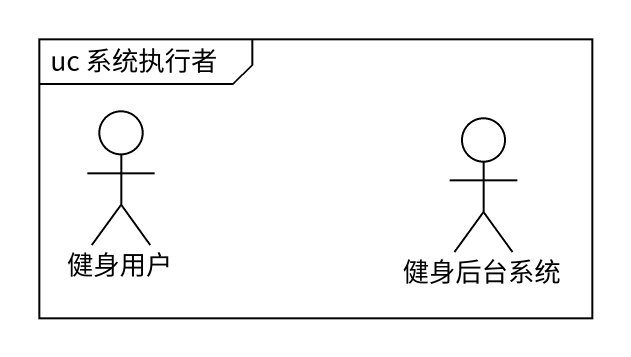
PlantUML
@startuml
mainframe uc 系统执行者
actor 健身用户
actor 健身后台系统
@enduml
